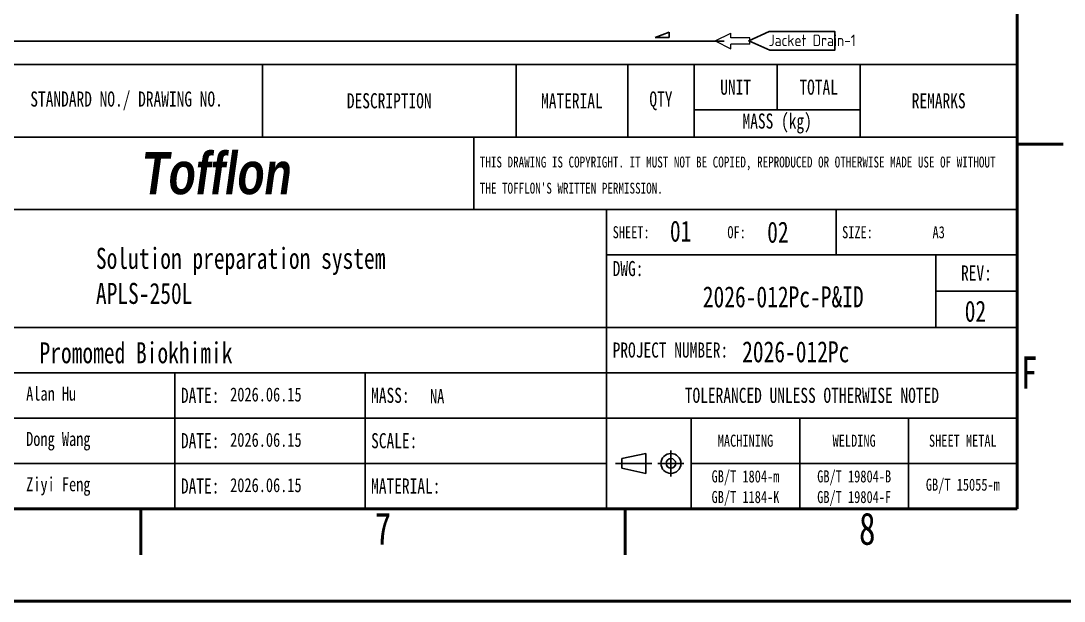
# Model space of a CAD drawing. Header units: millimetres. Extents: x -68339142 to 208, y -167 to 82456658.
# Drawn here: x -68332551 to -68330082, y 82446137 to 82447509 of the extents above; entities that cross this region are included whole.
import ezdxf
from ezdxf.enums import TextEntityAlignment as Align

# ---------------------------------------------------------------- set-up
doc = ezdxf.new("R2018")
doc.units = ezdxf.units.MM
doc.header["$MEASUREMENT"] = 0
for name, color, linetype, lineweight in [('Border (ISO)', 7, 'Continuous', 50), ('I1轮廓实线层', 7, 'Continuous', 20), ('I6文字层', 7, 'Continuous', 9), ('I8符号标注层', 3, 'Continuous', 9), ('Title (ISO)', 7, 'Continuous', 25)]:
    doc.layers.add(name, color=color, linetype=linetype, lineweight=lineweight)
doc.layers.add('排管', color=10, linetype='Continuous')
doc.styles.add('I(2.5)', font='simfang.ttf', dxfattribs={"width": 0.75})
doc.styles.add('I(3.5)', font='simfang.ttf', dxfattribs={"width": 0.75})
doc.styles.get("Standard").update_dxf_attribs({"font": 'gbenor.shx', "bigfont": 'gbcbig.shx'})
doc.styles.add('Text Style264', font='simfang.ttf', dxfattribs={"width": 0.75})
doc.styles.add('Text Style267', font='simfang.ttf', dxfattribs={"width": 0.75})

# ---------------------------------------------------------------- blocks, each defined once
blk = doc.blocks.new('Borders A3')
at = {"layer": 'Border (ISO)'}
for p, q in [((410, 287), (410, 10)), ((410, 49.5), (415, 49.5)), ((10, 10), (410, 10)), ((315, 10), (315, 5)), ((367.5, 10), (367.5, 5)), ((420, 0), (0, 0))]:
    blk.add_line(p, q, dxfattribs=at)
at = {"layer": 'I8符号标注层', "char_height": 3.5, "style": 'I(3.5)'}
for s, insert, attachment_point in [('F', (410.4, 24.75), 4), ('7', (341.25, 9.6), 2), ('8', (393.75, 9.6), 2)]:
    blk.add_mtext(s, dxfattribs=dict(at, insert=insert, attachment_point=attachment_point))
blk = doc.blocks.new('Title Blocks GB_EN')
at = {"layer": 'Title (ISO)'}
for p, q in [((221.91, 84.8), (401.91, 84.8)), ((276.91, 84.8), (276.91, 72.8)), ((318.91, 84.8), (318.91, 72.8)), ((337.41, 84.8), (337.41, 72.8)), ((348.41, 84.8), (348.41, 72.8)), ((362.16, 77.3), (362.16, 84.8)), ((375.91, 84.8), (375.91, 72.8)), ((401.91, 84.8), (401.91, 72.8)), ((348.41, 77.3), (375.91, 77.3)), ((221.91, 72.8), (401.91, 72.8)), ((311.91, 72.8), (311.91, 60.8)), ((401.91, 72.8), (401.91, 11.3)), ((221.91, 60.8), (401.91, 60.8)), ((333.91, 60.8), (333.91, 11.3)), ((371.91, 60.8), (371.91, 53.3)), ((401.91, 53.3), (333.91, 53.3)), ((388.41, 53.3), (388.41, 41.3)), ((388.41, 47.3), (401.91, 47.3)), ((221.91, 41.3), (333.91, 41.3)), ((333.91, 41.3), (401.91, 41.3)), ((221.91, 33.8), (333.91, 33.8)), ((262.41, 11.3), (262.41, 33.8)), ((293.91, 11.3), (293.91, 33.8)), ((333.91, 33.8), (401.91, 33.8)), ((221.91, 26.3), (333.91, 26.3)), ((333.91, 26.3), (401.91, 26.3)), ((347.91, 26.3), (347.91, 11.3)), ((365.91, 26.3), (365.91, 11.3)), ((383.91, 26.3), (383.91, 11.3)), ((344.56, 20.95), (344.56, 16.65)), ((336.41, 19.6), (340.41, 20.45)), ((336.41, 19.6), (336.41, 18)), ((340.41, 20.45), (340.41, 17.15)), ((221.91, 18.8), (333.91, 18.8)), ((335.41, 18.8), (341.41, 18.8)), ((336.41, 18), (340.41, 17.15)), ((342.41, 18.8), (346.71, 18.8)), ((347.91, 18.8), (401.91, 18.8)), ((401.91, 11.3), (221.91, 11.3))]:
    blk.add_line(p, q, dxfattribs=at)
for radius in [1.65, 0.8]:
    blk.add_circle((344.56, 18.8), radius, dxfattribs=at)
at = {"layer": 'I6文字层'}
for s, insert, char_height, attachment_point, style in [('\\f仿宋|b0|i0;UNIT', (355.28, 81.05), 2.5, 5, 'I(2.5)'), ('\\f仿宋|b0|i0;TOTAL', (369.03, 81.05), 2.5, 5, 'I(2.5)'), ('\\f仿宋|b0|i0;STANDARD NO./ DRAWING NO.', (254.41, 78.8), 2.5, 5, 'I(2.5)'), ('\\f仿宋|b0|i0;DESCRIPTION', (297.91, 78.8), 2.5, 5, 'I(2.5)'), ('\\f仿宋|b0|i0;MATERIAL', (328.16, 78.8), 2.5, 5, 'I(2.5)'), ('\\f仿宋|b0|i0;QTY', (342.91, 78.8), 2.5, 5, 'I(2.5)'), ('\\f仿宋|b0|i0;REMARKS', (388.91, 78.8), 2.5, 5, 'I(2.5)'), ('\\f仿宋|b0|i0;MASS (kg)', (362.16, 75.05), 2.5, 5, 'I(2.5)'), ('\\fArial|b1|i1;\\H7.0000;Tofflon', (256.91, 66.8), 7, 4, 'I(3.5)'), ('\\f仿宋|b0|i0;\\H2.0000;SHEET:', (334.91, 57.05), 2, 4, 'I(2.5)'), ('\\f仿宋|b0|i0;\\H2.0000;OF:', (353.91, 57.05), 2, 4, 'I(2.5)'), ('\\f仿宋|b0|i0;\\H2.0000;SIZE:', (372.91, 57.05), 2, 4, 'I(2.5)'), ('\\f仿宋|b0|i0;DWG:', (334.91, 52.3), 2.5, 1, 'I(2.5)'), ('\\f仿宋|b0|i0;REV:', (395.16, 50.3), 2.5, 5, 'I(2.5)'), ('\\f仿宋|b0|i0;PROJECT NUMBER:', (334.91, 37.55), 2.5, 4, 'I(2.5)'), ('\\f仿宋|b0|i0;DATE:', (263.41, 30.05), 2.5, 4, 'I(2.5)'), ('\\f仿宋|b0|i0;MASS:', (294.91, 30.05), 2.5, 4, 'I(2.5)'), ('\\f仿宋|b0|i0;TOLERANCED UNLESS OTHERWISE NOTED', (367.91, 30.05), 2.5, 5, 'I(2.5)'), ('\\f仿宋|b0|i0;DATE:', (263.41, 22.55), 2.5, 4, 'I(2.5)'), ('\\f仿宋|b0|i0;SCALE:', (294.91, 22.55), 2.5, 4, 'I(2.5)'), ('\\f仿宋|b0|i0;\\H2.0000;MACHINING', (356.91, 22.55), 2, 5, 'I(2.5)'), ('\\f仿宋|b0|i0;\\H2.0000;WELDING', (374.91, 22.55), 2, 5, 'I(2.5)'), ('\\f仿宋|b0|i0;\\H2.0000;SHEET METAL', (392.91, 22.55), 2, 5, 'I(2.5)'), ('\\f仿宋|b0|i0;DATE:', (263.41, 15.05), 2.5, 4, 'I(2.5)'), ('\\f仿宋|b0|i0;MATERIAL:', (294.91, 15.05), 2.5, 4, 'I(2.5)'), ('\\f仿宋|b0|i0;\\H2.0000;GB/T 15055-m', (392.91, 15.05), 2, 5, 'I(2.5)')]:
    blk.add_mtext(s, dxfattribs=dict(at, insert=insert, char_height=char_height, attachment_point=attachment_point, style=style))
at = {"layer": 'I6文字层', "insert": (312.91, 66.5), "char_height": 1.8, "width": 88, "attachment_point": 4, "line_spacing_factor": 1.441304, "style": 'I(2.5)'}
blk.add_mtext("\\f仿宋|b0|i0;\\H1.8000;THIS DRAWING IS COPYRIGHT. IT MUST NOT BE COPIED, REPRODUCED OR OTHERWISE MADE USE OF WITHOUT THE TOFFLON'S WRITTEN PERMISSION.", dxfattribs=at)
at = {"layer": 'I6文字层', "char_height": 2, "attachment_point": 5, "line_spacing_factor": 1.023913, "style": 'I(2.5)'}
for s, insert in [('\\f仿宋|b0|i0;\\H2.0000;GB/T 1804-m\\P\\f仿宋|b0|i0;\\H2.0000;GB/T 1184-K', (356.91, 14.71)), ('\\f仿宋|b0|i0;\\H2.0000;GB/T 19804-B\\P\\f仿宋|b0|i0;\\H2.0000;GB/T 19804-F', (374.91, 14.71))]:
    blk.add_mtext(s, dxfattribs=dict(at, insert=insert))
at = {"layer": 'I6文字层', "width": 0.75}
for tag, height, style, p in [('图纸号', 2, 'Text Style267', (346.91, 57.05)), ('图纸数目', 2, 'Text Style267', (363.91, 57.05)), ('图纸尺寸', 2, 'Text Style267', (388.91, 57.05)), ('描述', 5, 'Text Style264', (277.91, 49.3)), ('零件代号', 3.5, 'I(3.5)', (361.91, 45.3)), ('修订号', 2.5, 'I(2.5)', (395.16, 44.3))]:
    blk.add_attdef(tag, text='', height=height, dxfattribs=dict(at, style=style)).set_placement(p, align=Align.MIDDLE_CENTER)
at = {"layer": 'I6文字层', "style": 'I(2.5)', "width": 0.75}
for tag, p in [('客户名', (236.91, 37.55)), ('项目', (358.91, 37.55)), ('设计人', (236.91, 30.05)), ('设计日期', (274.41, 30.05)), ('质量\\P3;', (308.91, 30.05)), ('工程师', (236.91, 22.55)), ('校核日期', (274.41, 22.55)), ('初始视图比例', (308.91, 22.55)), ('批准人', (236.91, 15.05)), ('审核日期', (274.41, 15.05)), ('材料', (308.91, 15.05))]:
    blk.add_attdef(tag, text='', height=2.5, dxfattribs=at).set_placement(p, align=Align.MIDDLE_LEFT)
blk = doc.blocks.new('倾斜')
at = {"color": 7}
for p, q in [((9.4, 7.4), (-9.4, 0)), ((9.4, 0), (-9.4, 0)), ((9.4, 0), (9.4, 7.4))]:
    blk.add_line(p, q, dxfattribs=at)
blk = doc.blocks.new('Outlet_v1')
at = {"lineweight": 0}
for p, q in [((-82.6, -0.1), (-45.6, 18.5)), ((-45.6, 7.7), (-45.6, 18.5)), ((0, 7.7), (-45.6, 7.7)), ((0, -7.7), (0, 7.7)), ((-82.6, -0.1), (-45.5, -18.5)), ((0, -7.7), (-45.5, -7.8)), ((-45.5, -18.5), (-45.5, -7.8))]:
    blk.add_line(p, q, dxfattribs=at)
blk = doc.blocks.new('LINK_01')
at = {"color": 4}
blk.add_lwpolyline([(-155.2, 22.2), (-203.5, 0), (-153.4, -22.2), (0, -22.2), (0, 0), (0, 22.2), (-155.2, 22.2)], dxfattribs=at)
blk.add_attdef('ID', (-156.3, -12.4), '', height=27.2, dxfattribs=at)

msp = doc.modelspace()

# ---------------------------------------------------------------- linework, layer by layer
at = {"layer": '排管'}
msp.add_line((-68333020.60883, 82447461.26317), (-68330886.49434, 82447461.26317), dxfattribs=at)

# ---------------------------------------------------------------- block references
for name, p, xscale, yscale, zscale in [('Borders A3', (-68339142.31944, 82446137.04862), 21.8262244274396, 21.8262244274396, 21.8262244274396), ('倾斜', (-68331033.44322, 82447469.41744), 1.738775808000001, 1.738775808000001, 1.738775808000001)]:
    msp.add_blockref(name, p, dxfattribs=dict(xscale=xscale, yscale=yscale, zscale=zscale))
msp.add_blockref('Outlet_v1', (-68330825.7055, 82447461.39835))
msp.add_blockref('LINK_01', (-68330625.14654, 82447461.5264)).add_auto_attribs({'ID': 'Jacket Drain-1'})
ref = msp.add_blockref('Title Blocks GB_EN', (-68335935.29254, 82446193.93819), dxfattribs=dict(xscale=14.28625598886955, yscale=14.28625598886955, zscale=14.28625598886955))
lines = msp.add_mtext('\\W0.7500;', dxfattribs={"layer": 'I6文字层', "insert": (-68331965.06317, 82446898.18859), "char_height": 71.43128, "attachment_point": 5, "style": 'Text Style264'})
ref.add_attrib('描述', '', (-68331965.06317, 82446898.18859)).embed_mtext(lines)
lines = msp.add_mtext('\\W0.7500;A3', dxfattribs={"layer": 'I6文字层', "insert": (-68330379.28875, 82447008.90708), "char_height": 28.5725124, "attachment_point": 5, "style": 'Text Style267'})
ref.add_attrib('图纸尺寸', '', (-68330379.28875, 82447008.90708)).embed_mtext(lines)
lines = msp.add_mtext('\\W0.7500;', dxfattribs={"layer": 'I6文字层', "insert": (-68330765.01766, 82446841.04357), "char_height": 50.001895, "attachment_point": 5, "style": 'I(3.5)'})
ref.add_attrib('零件代号', '', (-68330765.01766, 82446841.04357)).embed_mtext(lines)
lines = msp.add_mtext('\\W0.7500;', dxfattribs={"layer": 'I6文字层', "insert": (-68330289.99965, 82446826.75731), "char_height": 35.71564, "attachment_point": 5, "style": 'I(2.5)'})
ref.add_attrib('修订号', '', (-68330289.99965, 82446826.75731)).embed_mtext(lines)
lines = msp.add_mtext('\\W0.7500;', dxfattribs={"layer": 'I6文字层', "insert": (-68330807.87643, 82446730.32509), "char_height": 35.71564, "attachment_point": 4, "style": 'I(2.5)'})
ref.add_attrib('项目', '', (-68330807.87643, 82446730.32509)).embed_mtext(lines)
lines = msp.add_mtext('\\W0.7500;', dxfattribs={"layer": 'I6文字层', "insert": (-68331522.18923, 82446516.03125), "char_height": 35.71564, "attachment_point": 4, "style": 'I(2.5)'})
ref.add_attrib('初始视图比例', '', (-68331522.18923, 82446516.03125)).embed_mtext(lines)
lines = msp.add_mtext('\\W0.7500;', dxfattribs={"layer": 'I6文字层', "insert": (-68332015.06506, 82446623.17817), "char_height": 35.71564, "attachment_point": 4, "style": 'I(2.5)'})
ref.add_attrib('设计日期', '', (-68332015.06506, 82446623.17817)).embed_mtext(lines)
lines = msp.add_mtext('\\W0.7500;', dxfattribs={"layer": 'I6文字层', "insert": (-68332015.06506, 82446516.03125), "char_height": 35.71564, "attachment_point": 4, "style": 'I(2.5)'})
ref.add_attrib('校核日期', '', (-68332015.06506, 82446516.03125)).embed_mtext(lines)
lines = msp.add_mtext('\\W0.7500;', dxfattribs={"layer": 'I6文字层', "insert": (-68332015.06506, 82446408.88433), "char_height": 35.71564, "attachment_point": 4, "style": 'I(2.5)'})
ref.add_attrib('审核日期', '', (-68332015.06506, 82446408.88433)).embed_mtext(lines)
lines = msp.add_mtext('\\W0.7500;', dxfattribs={"layer": 'I6文字层', "insert": (-68330979.3115, 82447008.90708), "char_height": 28.572512, "attachment_point": 5, "style": 'Text Style267'})
ref.add_attrib('图纸号', '', (-68330979.3115, 82447008.90708)).embed_mtext(lines)
lines = msp.add_mtext('\\W0.7500;', dxfattribs={"layer": 'I6文字层', "insert": (-68330736.44515, 82447008.90708), "char_height": 28.572512, "attachment_point": 5, "style": 'Text Style267'})
ref.add_attrib('图纸数目', '', (-68330736.44515, 82447008.90708)).embed_mtext(lines)
lines = msp.add_mtext('\\W0.7500;', dxfattribs={"layer": 'I6文字层', "insert": (-68332550.79966, 82446623.17817), "char_height": 35.71564, "attachment_point": 4, "style": 'I(2.5)'})
ref.add_attrib('设计人', '', (-68332550.79966, 82446623.17817)).embed_mtext(lines)
lines = msp.add_mtext('\\W0.7500;', dxfattribs={"layer": 'I6文字层', "insert": (-68332550.79966, 82446516.03125), "char_height": 35.71564, "attachment_point": 4, "style": 'I(2.5)'})
ref.add_attrib('工程师', '', (-68332550.79966, 82446516.03125)).embed_mtext(lines)
lines = msp.add_mtext('\\W0.7500;', dxfattribs={"layer": 'I6文字层', "insert": (-68332550.79966, 82446408.88433), "char_height": 35.71564, "attachment_point": 4, "style": 'I(2.5)'})
ref.add_attrib('批准人', '', (-68332550.79966, 82446408.88433)).embed_mtext(lines)
lines = msp.add_mtext('\\W0.7500;', dxfattribs={"layer": 'I6文字层', "insert": (-68332550.79966, 82446730.32509), "char_height": 35.71564, "attachment_point": 4, "style": 'I(2.5)'})
ref.add_attrib('客户名', '', (-68332550.79966, 82446730.32509)).embed_mtext(lines)
lines = msp.add_mtext('\\W0.7500;', dxfattribs={"layer": 'I6文字层', "insert": (-68331522.18923, 82446623.17817), "char_height": 35.71564, "attachment_point": 4, "style": 'I(2.5)'})
ref.add_attrib('质量\\P3;', '', (-68331522.18923, 82446623.17817)).embed_mtext(lines)
lines = msp.add_mtext('\\W0.7500;', dxfattribs={"layer": 'I6文字层', "insert": (-68331522.18923, 82446408.88433), "char_height": 35.71564, "attachment_point": 4, "style": 'I(2.5)'})
ref.add_attrib('材料', '', (-68331522.18923, 82446408.88433)).embed_mtext(lines)

# ---------------------------------------------------------------- texts
at = {"layer": 'I1轮廓实线层', "attachment_point": 1, "style": 'I(3.5)'}
for s, insert, char_height, width in [('01', (-68331015.12917, 82447036.69298), 49.721321, 1840.9629727), ('02', (-68330785.04339, 82447034.27245), 49.721321, 1840.9629727), ('Solution preparation system\\PAPLS-250L', (-68332373.25045, 82446972.29784), 49.7213206, 1840.9629727), ('2026-012Pc-P&ID', (-68330937.31589, 82446881.3426), 49.7213206, 1840.9629727), ('02', (-68330317.62966, 82446847.35203), 49.721321, 1840.9629727), ('Promomed Biokhimik', (-68332506.72286, 82446749.04107), 49.7213206, 1840.9629727), ('2026-012Pc', (-68330844.2829, 82446751.41785), 49.721321, 1840.9629727), ('Alan Hu', (-68332538.3292, 82446644.19849), 33.147547, 1227.3086485), ('2026.06.15', (-68332055.65064, 82446642.16033), 33.147547, 1227.3086485), ('NA', (-68331582.75783, 82446638.16239), 33.147547, 1227.3086485), ('Dong Wang', (-68332538.3292, 82446537.05157), 33.147547, 1227.3086485), ('2026.06.15', (-68332055.65064, 82446535.01341), 33.147547, 1227.3086485), ('Ziyi Feng', (-68332538.3292, 82446429.90465), 33.147547, 1227.3086485), ('2026.06.15', (-68332055.65064, 82446427.86649), 33.147547, 1227.3086485)]:
    msp.add_mtext(s, dxfattribs=dict(at, insert=insert, char_height=char_height, width=width))

doc.saveas('drawing.dxf')
